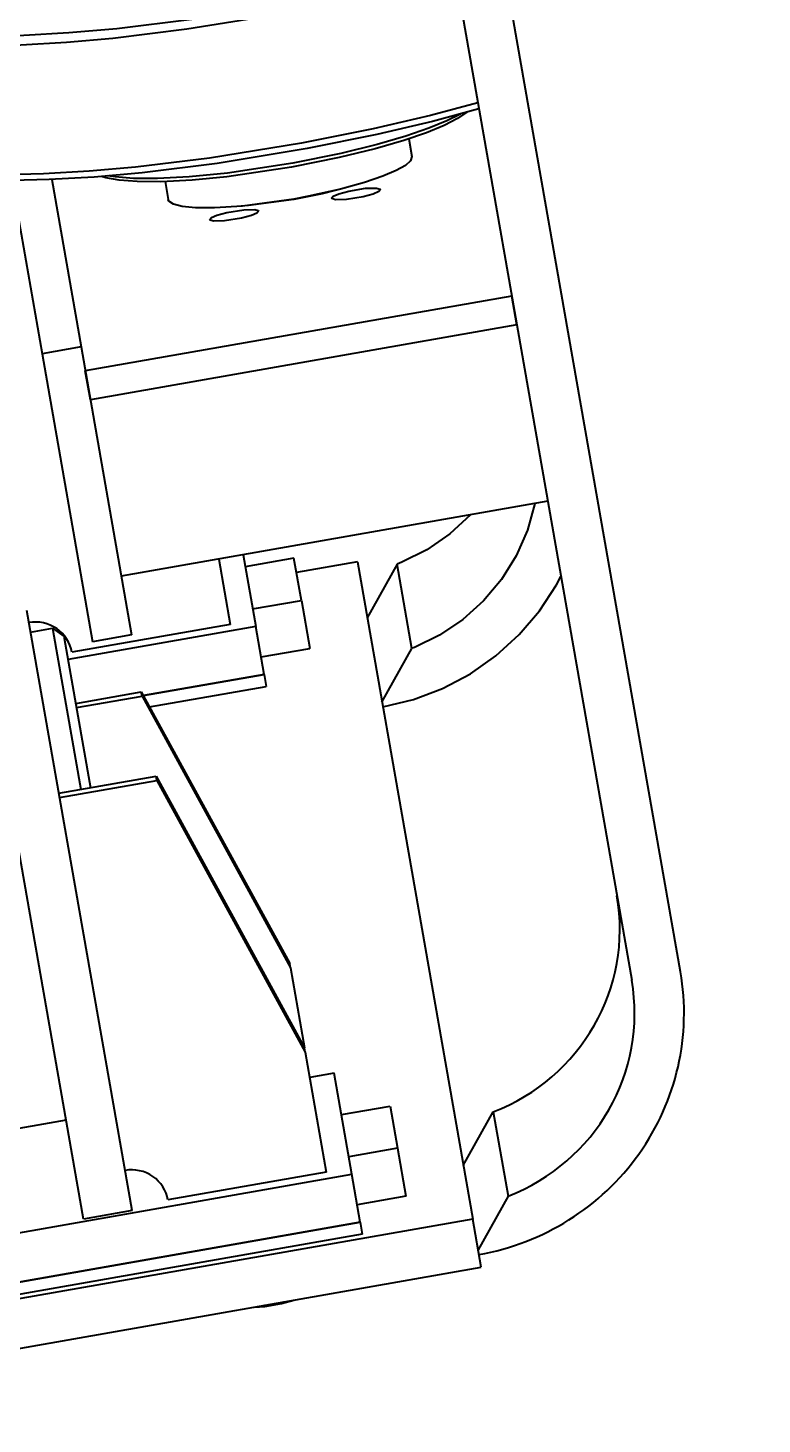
# Model space of a CAD drawing. Header units: millimetres. Extents: x 0 to 841, y 0 to 594.
# Drawn here: x 775.56 to 795.35, y 405.57 to 443.18 of the extents above; entities that cross this region are included whole.
import ezdxf

# ---------------------------------------------------------------- set-up
doc = ezdxf.new("R2010")
doc.units = ezdxf.units.MM
doc.linetypes.add('K5LT_BASIC', pattern=[0])
doc.layers.add('Системный слой', color=7, linetype='Continuous')

# ---------------------------------------------------------------- blocks, each defined once
blk = doc.blocks.new('U739')
at = {"layer": 'Системный слой', "color": 150, "linetype": 'K5LT_BASIC', "lineweight": 40, "true_color": 0x0080ff}
for p, q in [((783.813, 415.021), (783.157, 414.906)), ((776.59, 413.754), (772.322, 413.004)), ((768.382, 412.313), (764.771, 411.679)), ((758.205, 410.527), (757.548, 410.411))]:
    blk.add_line(p, q, dxfattribs=at)
blk = doc.blocks.new('U776')
at = {"layer": 'Системный слой', "color": 150, "linetype": 'K5LT_BASIC', "lineweight": 40, "true_color": 0x0080ff}
for p, q in [((787.078, 444.626), (785.8, 444.287)), ((785.8, 444.287), (784.259, 443.928)), ((784.259, 443.928), (782.325, 443.541)), ((771.094, 443.45), (771.126, 443.642)), ((771.113, 443.373), (771.094, 443.45)), ((771.126, 443.642), (771.204, 443.777)), ((782.325, 443.541), (779.849, 443.139)), ((771.232, 443.207), (771.113, 443.373)), ((771.458, 443.061), (771.232, 443.207)), ((771.794, 442.936), (771.458, 443.061)), ((779.849, 443.139), (777.853, 442.895)), ((772.244, 442.833), (771.794, 442.936)), ((772.815, 442.756), (772.244, 442.833)), ((773.515, 442.707), (772.815, 442.756)), ((774.361, 442.691), (773.515, 442.707)), ((775.375, 442.713), (774.361, 442.691)), ((776.602, 442.784), (775.375, 442.713)), ((777.853, 442.895), (776.602, 442.784))]:
    blk.add_line(p, q, dxfattribs=at)
blk = doc.blocks.new('U777')
at = {"layer": 'Системный слой', "color": 150, "linetype": 'K5LT_BASIC', "lineweight": 40, "true_color": 0x0080ff}
for p, q in [((773.511, 445.251), (774.008, 445.437)), ((772.315, 444.711), (772.852, 444.974)), ((772.852, 444.974), (773.511, 445.251)), ((771.892, 444.463), (772.315, 444.711)), ((787.034, 444.874), (785.788, 444.541)), ((771.375, 444.013), (771.58, 444.23)), ((771.58, 444.23), (771.892, 444.463)), ((784.288, 444.187), (782.407, 443.806)), ((785.788, 444.541), (784.288, 444.187)), ((771.277, 443.818), (771.375, 444.013)), ((771.281, 443.633), (771.277, 443.818)), ((782.407, 443.806), (779.979, 443.407)), ((771.389, 443.467), (771.281, 443.633)), ((771.605, 443.321), (771.389, 443.467)), ((771.93, 443.196), (771.605, 443.321)), ((772.369, 443.093), (771.93, 443.196)), ((772.928, 443.015), (772.369, 443.093)), ((777.962, 443.156), (776.665, 443.04)), ((779.979, 443.407), (777.962, 443.156)), ((773.616, 442.966), (772.928, 443.015)), ((774.449, 442.949), (773.616, 442.966)), ((775.451, 442.97), (774.449, 442.949)), ((776.665, 443.04), (775.451, 442.97))]:
    blk.add_line(p, q, dxfattribs=at)
blk = doc.blocks.new('U778')
at = {"layer": 'Системный слой', "color": 150, "linetype": 'K5LT_BASIC', "lineweight": 40, "true_color": 0x0080ff}
for p, q in [((786.408, 440.82), (784.868, 440.46)), ((787.687, 441.158), (786.408, 440.82)), ((784.868, 440.46), (782.933, 440.073)), ((782.933, 440.073), (780.457, 439.672)), ((771.759, 439.832), (771.71, 439.945)), ((771.924, 439.675), (771.759, 439.832)), ((772.067, 439.593), (771.924, 439.675)), ((780.457, 439.672), (778.462, 439.427)), ((772.403, 439.468), (772.067, 439.593)), ((772.853, 439.365), (772.403, 439.468)), ((773.424, 439.288), (772.853, 439.365)), ((777.211, 439.316), (775.984, 439.245)), ((778.462, 439.427), (777.211, 439.316)), ((774.124, 439.239), (773.424, 439.288)), ((774.969, 439.223), (774.124, 439.239)), ((775.984, 439.245), (774.969, 439.223))]:
    blk.add_line(p, q, dxfattribs=at)
blk = doc.blocks.new('U779')
at = {"layer": 'Системный слой', "color": 150, "linetype": 'K5LT_BASIC', "lineweight": 40, "true_color": 0x0080ff}
for p, q in [((787.715, 440.993), (786.469, 440.66)), ((786.469, 440.66), (784.969, 440.307)), ((784.969, 440.307), (783.088, 439.926)), ((783.088, 439.926), (780.66, 439.527)), ((772.286, 439.441), (772.165, 439.511)), ((772.611, 439.315), (772.286, 439.441)), ((773.05, 439.213), (772.611, 439.315)), ((780.66, 439.527), (778.643, 439.276)), ((773.609, 439.135), (773.05, 439.213)), ((774.297, 439.085), (773.609, 439.135)), ((775.131, 439.068), (774.297, 439.085)), ((776.132, 439.089), (775.131, 439.068)), ((777.346, 439.159), (776.132, 439.089)), ((778.643, 439.276), (777.346, 439.159))]:
    blk.add_line(p, q, dxfattribs=at)
blk = doc.blocks.new('U825')
at = {"layer": 'Системный слой', "color": 150, "linetype": 'K5LT_BASIC', "lineweight": 40, "true_color": 0x0080ff}
for p, q in [((781.928, 425.76), (778.674, 425.189)), ((758.917, 421.721), (755.663, 421.15))]:
    blk.add_line(p, q, dxfattribs=at)
blk = doc.blocks.new('U827')
at = {"layer": 'Системный слой', "color": 150, "linetype": 'K5LT_BASIC', "lineweight": 40, "true_color": 0x0080ff}
for p, q in [((781.701, 427.053), (776.645, 426.166)), ((759.836, 423.216), (755.436, 422.444))]:
    blk.add_line(p, q, dxfattribs=at)
blk = doc.blocks.new('U840')
at = {"layer": 'Системный слой', "color": 150, "linetype": 'K5LT_BASIC', "lineweight": 40, "true_color": 0x0080ff}
for p, q in [((784.442, 428.793), (782.8, 428.505)), ((753.909, 423.434), (753.58, 423.376))]:
    blk.add_line(p, q, dxfattribs=at)
blk = doc.blocks.new('U852')
at = {"layer": 'Системный слой', "color": 150, "linetype": 'K5LT_BASIC', "lineweight": 40, "true_color": 0x0080ff}
for p, q in [((776.228, 427.003), (776.236, 426.954)), ((776.236, 426.954), (776.989, 422.663))]:
    blk.add_line(p, q, dxfattribs=at)
blk = doc.blocks.new('U853')
at = {"layer": 'Системный слой', "color": 150, "linetype": 'K5LT_BASIC', "lineweight": 40, "true_color": 0x0080ff}
for p, q in [((776.536, 426.787), (776.544, 426.741)), ((776.544, 426.741), (777.252, 422.709))]:
    blk.add_line(p, q, dxfattribs=at)
blk = doc.blocks.new('U856')
at = {"layer": 'Системный слой', "color": 150, "linetype": 'K5LT_BASIC', "lineweight": 40, "true_color": 0x0080ff}
for p, q in [((810.816, 417.302), (810.719, 417.912)), ((810.966, 415.866), (810.816, 417.302)), ((811.01, 414.423), (810.966, 415.866)), ((810.947, 412.979), (811.01, 414.423)), ((810.776, 411.544), (810.947, 412.979)), ((810.499, 410.124), (810.776, 411.544)), ((810.118, 408.728), (810.499, 410.124)), ((809.634, 407.362), (810.118, 408.728)), ((809.05, 406.034), (809.634, 407.362)), ((808.369, 404.752), (809.05, 406.034)), ((807.595, 403.522), (808.369, 404.752)), ((806.732, 402.35), (807.595, 403.522)), ((805.784, 401.244), (806.732, 402.35)), ((804.757, 400.208), (805.784, 401.244)), ((803.657, 399.249), (804.757, 400.208)), ((802.488, 398.372), (803.657, 399.249)), ((801.258, 397.581), (802.488, 398.372)), ((799.973, 396.88), (801.258, 397.581)), ((798.64, 396.274), (799.973, 396.88)), ((797.266, 395.766), (798.64, 396.274)), ((795.859, 395.358), (797.266, 395.766)), ((794.425, 395.053), (795.859, 395.358))]:
    blk.add_line(p, q, dxfattribs=at)
blk = doc.blocks.new('U900')
at = {"layer": 'Системный слой', "color": 150, "linetype": 'K5LT_BASIC', "lineweight": 40, "true_color": 0x0080ff}
for p, q in [((778.674, 425.189), (781.928, 425.76)), ((755.663, 421.15), (758.917, 421.721))]:
    blk.add_line(p, q, dxfattribs=at)
blk = doc.blocks.new('U901')
at = {"layer": 'Системный слой', "color": 150, "linetype": 'K5LT_BASIC', "lineweight": 40, "true_color": 0x0080ff}
for p, q in [((778.84, 424.885), (781.985, 425.437)), ((755.72, 420.827), (758.865, 421.379))]:
    blk.add_line(p, q, dxfattribs=at)
blk = doc.blocks.new('U929')
at = {"layer": 'Системный слой', "color": 150, "linetype": 'K5LT_BASIC', "lineweight": 40, "true_color": 0x0080ff}
for p, q in [((787.223, 440.857), (786.855, 440.672)), ((786.368, 440.473), (785.749, 440.26)), ((786.855, 440.672), (786.368, 440.473)), ((785.749, 440.26), (784.973, 440.034)), ((783.995, 439.792), (782.704, 439.53)), ((784.973, 440.034), (783.995, 439.792)), ((782.704, 439.53), (780.944, 439.266)), ((777.911, 439.161), (777.719, 439.189)), ((778.406, 439.124), (777.911, 439.161)), ((779.054, 439.122), (778.406, 439.124)), ((779.909, 439.165), (779.054, 439.122)), ((780.944, 439.266), (779.909, 439.165))]:
    blk.add_line(p, q, dxfattribs=at)
blk = doc.blocks.new('U930')
at = {"layer": 'Системный слой', "color": 150, "linetype": 'K5LT_BASIC', "lineweight": 40, "true_color": 0x0080ff}
for p, q in [((787.393, 440.903), (787.143, 440.735)), ((786.783, 440.552), (786.303, 440.355)), ((787.143, 440.735), (786.783, 440.552)), ((785.69, 440.145), (784.922, 439.922)), ((786.303, 440.355), (785.69, 440.145)), ((783.951, 439.683), (782.664, 439.423)), ((784.922, 439.922), (783.951, 439.683)), ((782.664, 439.423), (780.921, 439.166)), ((777.663, 439.138), (777.544, 439.175)), ((778.018, 439.074), (777.663, 439.138)), ((778.503, 439.037), (778.018, 439.074)), ((779.142, 439.033), (778.503, 439.037)), ((779.986, 439.076), (779.142, 439.033)), ((780.921, 439.166), (779.986, 439.076))]:
    blk.add_line(p, q, dxfattribs=at)
blk = doc.blocks.new('U931')
at = {"layer": 'Системный слой', "color": 150, "linetype": 'K5LT_BASIC', "lineweight": 40, "true_color": 0x0080ff}
for p, q in [((785.91, 439.71), (785.875, 439.6)), ((785.488, 439.334), (785.126, 439.18)), ((785.736, 439.474), (785.488, 439.334)), ((785.875, 439.6), (785.736, 439.474)), ((784.635, 439.013), (783.989, 438.834)), ((785.126, 439.18), (784.635, 439.013)), ((779.363, 438.513), (779.344, 438.558)), ((782.727, 438.567), (781.348, 438.378)), ((783.121, 438.64), (782.727, 438.567)), ((783.989, 438.834), (783.121, 438.64)), ((779.483, 438.43), (779.363, 438.513)), ((779.717, 438.368), (779.483, 438.43)), ((780.077, 438.332), (779.717, 438.368)), ((780.593, 438.329), (780.077, 438.332)), ((781.348, 438.378), (780.593, 438.329))]:
    blk.add_line(p, q, dxfattribs=at)
blk = doc.blocks.new('U935')
at = {"layer": 'Системный слой', "color": 150, "linetype": 'K5LT_BASIC', "lineweight": 40, "true_color": 0x0080ff}
for p, q in [((782.394, 408.812), (782.727, 408.905)), ((781.664, 408.719), (781.945, 408.737)), ((781.945, 408.737), (782.394, 408.812))]:
    blk.add_line(p, q, dxfattribs=at)
blk = doc.blocks.new('U936')
at = {"layer": 'Системный слой', "color": 150, "linetype": 'K5LT_BASIC', "lineweight": 40, "true_color": 0x0080ff}
for p, q in [((782.284, 408.807), (782.45, 408.857)), ((781.941, 408.768), (782.114, 408.777)), ((782.114, 408.777), (782.284, 408.807))]:
    blk.add_line(p, q, dxfattribs=at)
blk = doc.blocks.new('U937')
at = {"layer": 'Системный слой', "color": 150, "linetype": 'K5LT_BASIC', "lineweight": 40, "true_color": 0x0080ff}
for p, q in [((789.222, 430.363), (789.023, 429.643)), ((789.023, 429.643), (788.722, 428.957)), ((788.722, 428.957), (788.327, 428.32)), ((788.327, 428.32), (787.845, 427.743)), ((787.845, 427.743), (787.284, 427.24)), ((787.284, 427.24), (786.658, 426.819)), ((786.658, 426.819), (785.978, 426.489)), ((785.978, 426.489), (785.913, 426.464))]:
    blk.add_line(p, q, dxfattribs=at)
blk = doc.blocks.new('U938')
at = {"layer": 'Системный слой', "color": 150, "linetype": 'K5LT_BASIC', "lineweight": 40, "true_color": 0x0080ff}
for p, q in [((789.805, 428.174), (789.926, 428.398)), ((789.346, 427.472), (789.805, 428.174)), ((788.8, 426.832), (789.346, 427.472)), ((788.177, 426.266), (788.8, 426.832)), ((787.487, 425.781), (788.177, 426.266)), ((786.74, 425.386), (787.487, 425.781)), ((785.95, 425.087), (786.74, 425.386)), ((785.127, 424.889), (785.95, 425.087))]:
    blk.add_line(p, q, dxfattribs=at)
blk = doc.blocks.new('U939')
at = {"layer": 'Системный слой', "color": 150, "linetype": 'K5LT_BASIC', "lineweight": 40, "true_color": 0x0080ff}
for p, q in [((787.489, 430.059), (786.935, 429.549)), ((786.935, 429.549), (786.314, 429.121)), ((785.638, 428.783), (785.514, 428.734)), ((786.314, 429.121), (785.638, 428.783))]:
    blk.add_line(p, q, dxfattribs=at)
blk = doc.blocks.new('U947')
at = {"layer": 'Системный слой', "color": 150, "linetype": 'K5LT_BASIC', "lineweight": 40, "true_color": 0x0080ff}
for p, q in [((782.729, 438.551), (781.505, 438.389)), ((783.492, 438.705), (782.729, 438.551)), ((784.122, 438.868), (783.492, 438.705)), ((781.505, 438.389), (781.312, 438.375))]:
    blk.add_line(p, q, dxfattribs=at)
blk = doc.blocks.new('U948')
at = {"layer": 'Системный слой', "color": 150, "linetype": 'K5LT_BASIC', "lineweight": 40, "true_color": 0x0080ff}
for p, q in [((780.657, 438.132), (780.924, 438.206)), ((780.924, 438.206), (781.379, 438.28)), ((781.379, 438.28), (781.674, 438.285)), ((781.734, 438.19), (781.585, 438.125)), ((781.674, 438.285), (781.772, 438.255)), ((781.778, 438.244), (781.734, 438.19)), ((781.772, 438.255), (781.778, 438.244)), ((780.465, 438.013), (780.509, 438.066)), ((780.471, 438.001), (780.465, 438.013)), ((780.568, 437.971), (780.471, 438.001)), ((780.509, 438.066), (780.657, 438.132)), ((780.864, 437.977), (780.568, 437.971)), ((781.319, 438.05), (780.864, 437.977)), ((781.585, 438.125), (781.319, 438.05))]:
    blk.add_line(p, q, dxfattribs=at)
blk = doc.blocks.new('U949')
at = {"layer": 'Системный слой', "color": 150, "linetype": 'K5LT_BASIC', "lineweight": 40, "true_color": 0x0080ff}
for p, q in [((783.748, 438.589), (783.792, 438.643)), ((783.754, 438.578), (783.748, 438.589)), ((783.851, 438.547), (783.754, 438.578)), ((783.792, 438.643), (783.94, 438.708)), ((784.147, 438.553), (783.851, 438.547)), ((783.94, 438.708), (784.207, 438.782)), ((784.602, 438.627), (784.147, 438.553)), ((784.207, 438.782), (784.662, 438.856)), ((784.869, 438.701), (784.602, 438.627)), ((784.662, 438.856), (784.957, 438.862)), ((785.017, 438.766), (784.869, 438.701)), ((784.957, 438.862), (785.055, 438.831)), ((785.061, 438.82), (785.017, 438.766)), ((785.055, 438.831), (785.061, 438.82))]:
    blk.add_line(p, q, dxfattribs=at)

msp = doc.modelspace()

# ---------------------------------------------------------------- linework, layer by layer
at = {"layer": 'Системный слой', "color": 150, "linetype": 'K5LT_BASIC', "lineweight": 40, "true_color": 0x0080ff}
for p, q in [((793.14834, 417.75217), (779.92422, 493.09783)), ((778.61096, 492.86734), (791.83508, 417.52167)), ((785.8261, 440.18907), (785.91011, 439.71039)), ((775.12543, 439.06814), (775.94486, 434.3994)), ((776.20418, 439.09223), (776.99547, 434.5838)), ((779.2598, 439.0366), (779.34381, 438.55792)), ((788.6, 435.95387), (777.10898, 433.93705)), ((788.73621, 435.17778), (788.6, 435.95387)), ((788.73621, 435.17778), (777.24519, 433.16096)), ((776.99547, 434.5838), (775.94486, 434.3994)), ((776.99547, 434.5838), (778.35761, 426.82287)), ((775.94486, 434.3994), (777.307, 426.63848)), ((777.24519, 433.16096), (777.10898, 433.93705)), ((789.57054, 430.4241), (778.07952, 428.40728)), ((780.70604, 428.86826), (781.0149, 427.10852)), ((781.36267, 428.98351), (781.70141, 427.0535)), ((782.73274, 428.89032), (781.41948, 428.65983)), ((782.93197, 427.7552), (782.73274, 428.89032)), ((784.44196, 428.79304), (787.54991, 411.08521)), ((785.5143, 428.7338), (784.70647, 427.28599)), ((785.91275, 426.46356), (785.5143, 428.7338)), ((781.61871, 427.52471), (782.93197, 427.7552)), ((782.93197, 427.7552), (783.15899, 426.46172)), ((778.37174, 411.31651), (775.53395, 427.4851)), ((777.05848, 411.08601), (774.22069, 427.25461)), ((775.6367, 426.89969), (776.22766, 427.00341)), ((776.22766, 427.00341), (776.53641, 426.78685)), ((781.0149, 427.10852), (776.74681, 426.35942)), ((781.92844, 425.76001), (781.70141, 427.0535)), ((778.35761, 426.82287), (777.307, 426.63848)), ((781.84573, 426.23122), (783.15899, 426.46172)), ((785.10492, 425.01575), (785.91275, 426.46356)), ((781.92844, 425.76001), (781.98519, 425.43664)), ((776.85363, 424.97946), (778.61935, 425.28936)), ((776.87356, 424.86595), (778.63927, 425.17585)), ((778.61935, 425.28936), (782.61892, 417.96946)), ((778.63927, 425.17585), (778.61935, 425.28936)), ((778.63927, 425.17585), (782.63884, 417.85595)), ((776.39847, 422.5594), (779.01781, 423.01913)), ((776.41839, 422.44589), (779.03773, 422.90562)), ((779.03773, 422.90562), (779.01781, 423.01913)), ((779.01781, 423.01913), (783.01738, 415.69922)), ((779.03773, 422.90562), (783.0373, 415.58571)), ((782.63884, 417.85595), (782.61892, 417.96946)), ((782.63884, 417.85595), (783.01738, 415.69922)), ((783.0373, 415.58571), (783.01738, 415.69922)), ((783.0373, 415.58571), (783.60486, 412.35199)), ((784.29137, 412.29697), (783.81322, 415.02125)), ((784.00944, 413.9033), (785.3227, 414.13379)), ((785.3227, 414.13379), (785.52193, 412.99867)), ((787.29642, 412.52946), (788.10425, 413.97727)), ((788.10425, 413.97727), (788.50271, 411.70703)), ((785.52193, 412.99867), (784.20867, 412.76818)), ((785.52193, 412.99867), (785.74895, 411.70519)), ((758.02618, 407.6871), (784.29137, 412.29697)), ((783.60486, 412.35199), (779.33676, 411.60289)), ((784.51839, 411.00348), (784.29137, 412.29697)), ((785.74895, 411.70519), (784.43569, 411.47469)), ((788.50271, 411.70703), (787.69488, 410.25922)), ((787.54991, 411.08521), (756.68831, 405.66861)), ((778.37174, 411.31651), (777.05848, 411.08601)), ((787.77693, 409.79172), (787.54991, 411.08521)), ((784.51839, 411.00348), (758.25321, 406.39361)), ((758.25321, 406.39361), (784.51839, 411.00348)), ((784.51839, 411.00348), (784.57515, 410.68011)), ((784.57515, 410.68011), (758.30996, 406.07024)), ((756.91533, 404.37512), (787.77693, 409.79172))]:
    msp.add_line(p, q, dxfattribs=at)
for centre, major_axis, start_param, end_param in [((775.76186, 426.18655), (-0.98494, -0.17287), 3.14159265, 4.71238898), ((786.18359, 418.86993), (5.25304, 0.92197), 4.90978454, 6.28318531), ((786.58204, 416.5997), (6.5663, 1.15247), 4.71238898, 6.28318531), ((786.58204, 416.5997), (5.25304, 0.92197), 4.90978454, 6.28318531), ((791.20289, 413.41071), (19.69889, 3.45741), 4.71238898, 6.28318531), ((791.20289, 413.41071), (21.01215, 3.6879), 4.71238898, 6.28318531), ((778.35182, 411.43002), (-0.98494, -0.17287), 3.14159265, 4.71238898)]:
    msp.add_ellipse(centre, major_axis=major_axis, ratio=0.9849446, start_param=start_param, end_param=end_param, dxfattribs=at)

# ---------------------------------------------------------------- block references
at = {"layer": 'Системный слой'}
for name in ['U777', 'U776', 'U778', 'U779', 'U930', 'U929', 'U931', 'U947', 'U949', 'U948', 'U937', 'U939', 'U840', 'U938', 'U827', 'U852', 'U853', 'U825', 'U900', 'U901', 'U856', 'U739', 'U935', 'U936']:
    msp.add_blockref(name, (0, 0), dxfattribs=at)

doc.saveas('drawing.dxf')
